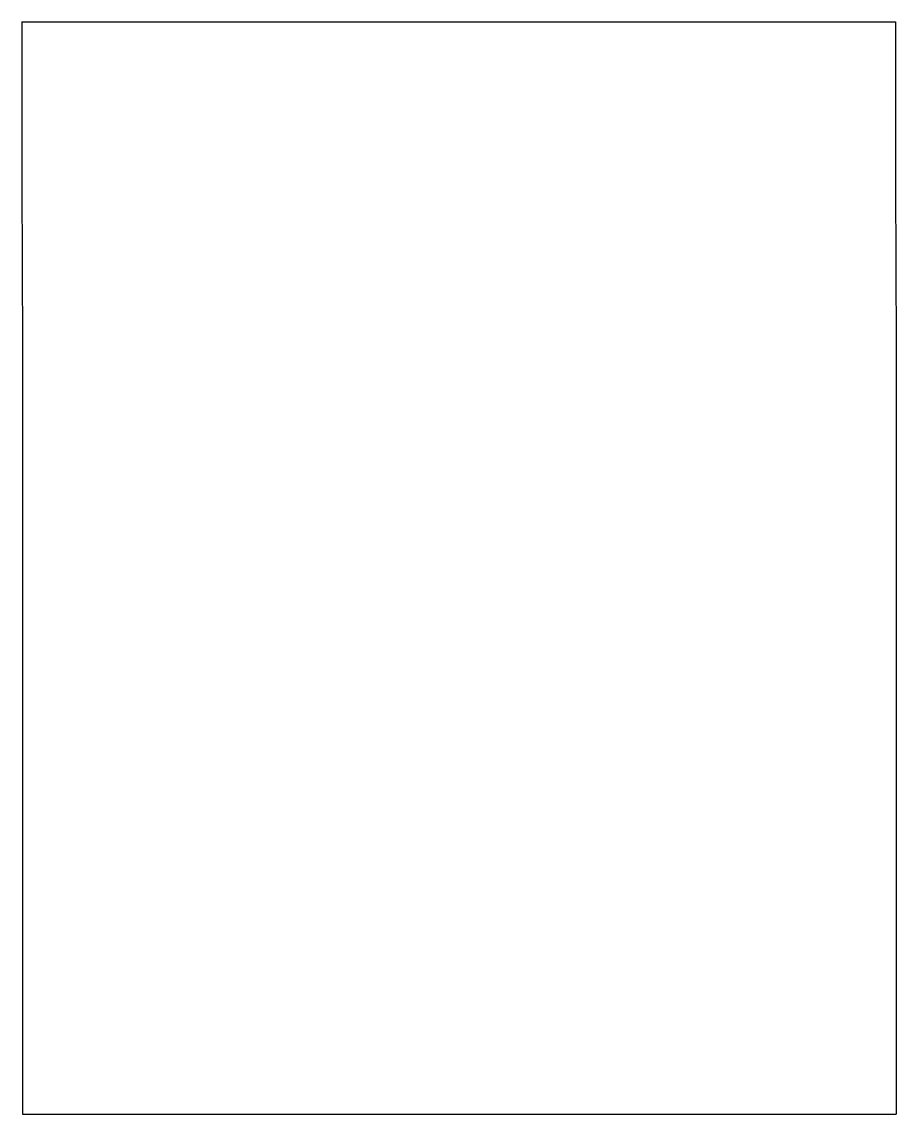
# Model space of a CAD drawing. Extents: x -43 to 37, y -46 to 54.
import ezdxf

# ---------------------------------------------------------------- set-up
doc = ezdxf.new("R2010")
doc.units = 0
doc.header["$MEASUREMENT"] = 0
doc.layers.add('VISIBLE', color=7, linetype='CONTINUOUS')

msp = doc.modelspace()

# ---------------------------------------------------------------- linework, layer by layer
at = {"layer": 'VISIBLE'}
for p, q in [((-42.63, 53.67), (37.37, 53.67)), ((-42.63, 53.67), (-42.63, 38.92)), ((37.37, 53.67), (37.37, 38.92)), ((-42.63, 38.92), (-42.58, 23.92)), ((37.37, 38.92), (37.42, 23.92)), ((-42.58, 23.92), (-42.58, -46.33)), ((37.42, 23.92), (37.42, -46.33)), ((-42.58, -46.33), (37.42, -46.33))]:
    msp.add_line(p, q, dxfattribs=at)

doc.saveas('drawing.dxf')
